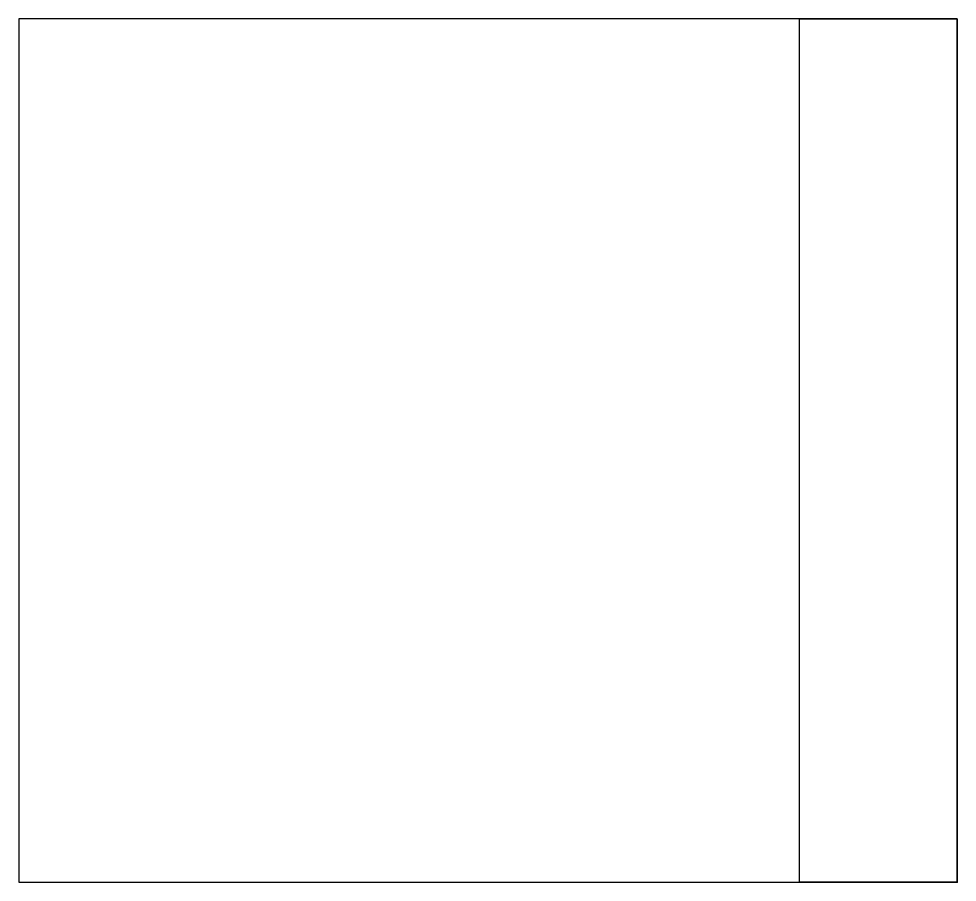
# Model space of a CAD drawing. Header units: millimetres. Extents: x -12.5 to 0, y 0 to 11.5.
import ezdxf

# ---------------------------------------------------------------- set-up
doc = ezdxf.new("R2010")
doc.units = ezdxf.units.MM
doc.layers.get('0').update_dxf_attribs({"linetype": 'CONTINUOUS'})

msp = doc.modelspace()

# ---------------------------------------------------------------- linework, layer by layer
for points in [[(0, 0), (0, 11.5), (-12.5, 11.5), (-12.5, 0)], [(0, 0), (-2.1, 0), (-2.1, 11.5), (0, 11.5)]]:
    msp.add_lwpolyline(points, close=True)
msp.add_point((0, 0))

doc.saveas('drawing.dxf')
